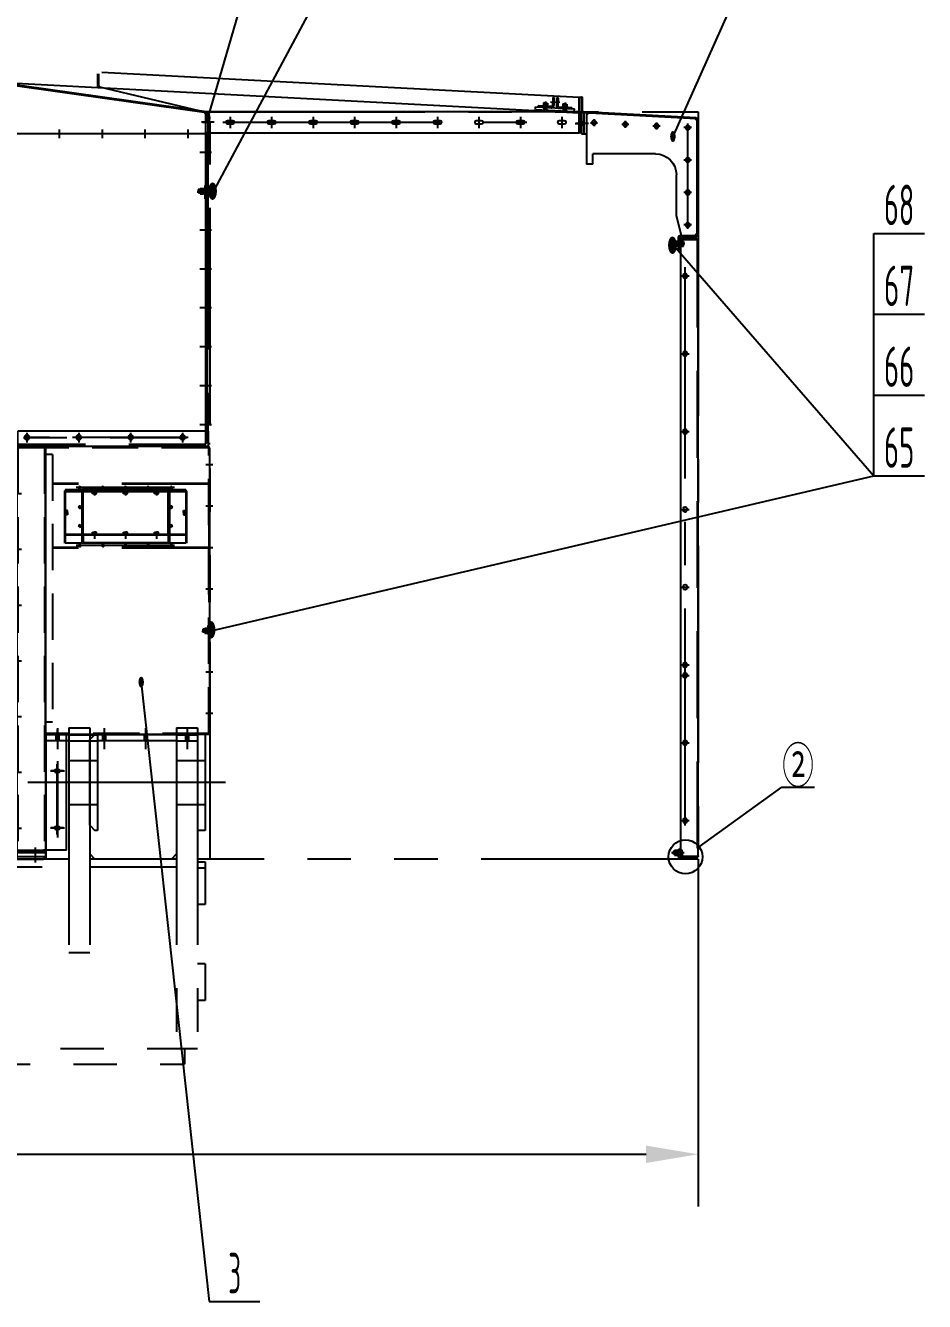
# Model space of a CAD drawing. Header units: millimetres. Extents: x 0 to 35700, y -969 to 25245.
# Drawn here: x 27984 to 32384, y 15188 to 21435 of the extents above; entities that cross this region are included whole.
import ezdxf
from ezdxf.enums import TextEntityAlignment as Align

# ---------------------------------------------------------------- set-up
doc = ezdxf.new("R2010")
doc.units = ezdxf.units.MM
doc.header["$LTSCALE"] = 850
for name, pattern in [('F', [0.75, 0.5, -0.25]), ('G', [2, 1.25, -0.25, 0.25, -0.25]), ('K', [2.5, 1.25, -0.25, 0.25, -0.25, 0.25, -0.25])]:
    doc.linetypes.add(name, pattern=pattern)
for name, color, linetype in [('01', 7, 'Continuous'), ('02', 1, 'Continuous'), ('04', 2, 'F'), ('05', 4, 'G'), ('07', 6, 'K'), ('08', 1, 'Continuous'), ('11', 3, 'Continuous')]:
    doc.layers.add(name, color=color, linetype=linetype)
doc.styles.get("Standard").update_dxf_attribs({"font": 'isocp', "width": 0.707, "bigfont": 'intecad.shx'})
doc.dimstyles.new('INTE', dxfattribs={"dimscale": 85, "dimtxt": 3.5, "dimasz": 3, "dimexe": 3, "dimexo": 0, "dimgap": 1, "dimtad": 1, "dimdec": 0, "dimdsep": 46, "dimtxsty": 'Standard', "dimcen": 0, "dimclrd": 1, "dimclre": 1, "dimclrt": 3, "dimaunit": 1, "dimadec": 0, "dimazin": 0, "dimtfac": 1, "dimtmove": 0, "dimatfit": 0, "dimfxl": 1, "dimarcsym": 0})

# ---------------------------------------------------------------- blocks, each defined once
blk = doc.blocks.new('000')
at = {"layer": '07', "color": 6, "linetype": 'K'}
for p, q in [((10025.1, 3701.9), (10025.1, 3598.2)), ((10082, 3702.5), (10082, 2603.5)), ((10082, 3702.5), (10184, 3702.5)), ((10184, 3702.5), (10184, 2603.5)), ((10253.7, 3701.9), (10253.7, 3598.2)), ((10456.9, 3701.9), (10456.9, 3598.2)), ((10609, 3702.5), (10609, 2133.5)), ((10609, 3702.5), (10711, 3702.5)), ((10660.1, 3701.9), (10660.1, 3598.2)), ((10711, 3702.5), (10711, 2133.5)), ((9968, 3669.2), (9968, 3060.5)), ((10082, 3669.2), (9968, 3669.2)), ((10082, 3638.5), (9968, 3638.5)), ((10018.1, 3669.2), (10018.1, 3638.5)), ((10032.1, 3669.2), (10032.1, 3638.5)), ((10082, 3669.2), (10222, 3669.2)), ((10082, 3638.5), (10222, 3638.5)), ((10184, 3645.5), (10209, 3670.5)), ((10184, 3225.5), (10184, 3645.5)), ((10209, 3670.5), (10222, 3670.5)), ((10222, 3670.5), (10222, 3200.5)), ((10609, 3669.2), (10222, 3669.2)), ((10609, 3638.5), (10222, 3638.5)), ((10246.7, 3669.2), (10246.7, 3638.5)), ((10260.7, 3669.2), (10260.7, 3638.5)), ((10449.9, 3669.2), (10449.9, 3638.5)), ((10463.9, 3669.2), (10463.9, 3638.5)), ((10609, 3669.2), (10711, 3669.2)), ((10609, 3638.5), (10711, 3638.5)), ((10609, 3638.5), (10711, 3638.5)), ((10653.1, 3669.2), (10653.1, 3638.5)), ((10667.1, 3669.2), (10667.1, 3638.5)), ((10749, 3670.5), (10711, 3670.5)), ((10749, 3670.5), (10749, 3200.5)), ((10025.1, 3539.7), (10025.1, 3165.9)), ((10082, 3543.5), (10222, 3543.5)), ((10609, 3543.5), (10749, 3543.5)), ((10060.6, 3491.4), (9991.1, 3491.4)), ((10848.6, 3435.5), (9880.8, 3435.5)), ((10082, 3327.5), (10222, 3327.5)), ((10609, 3327.5), (10749, 3327.5)), ((10060.6, 3212), (9991.1, 3212)), ((10184, 3225.5), (10209, 3200.5)), ((10222, 3200.5), (10209, 3200.5)), ((10749, 3200.5), (10711, 3200.5)), ((10209, 3060.5), (10184, 3085.5)), ((10609, 3085.5), (10584, 3060.5)), ((8463, 3022.5), (10082, 3022.5)), ((10082, 3060.5), (9289, 3060.5)), ((10609, 3060.5), (10184, 3060.5)), ((10184, 3022.5), (10609, 3022.5)), ((10711, 3047.5), (10749, 3047.5)), ((10749, 3016.5), (10711, 3016.5)), ((10749, 3047.5), (10749, 2838.5)), ((10749, 2838.5), (10711, 2838.5)), ((10082, 2603.5), (10184, 2603.5)), ((10749, 2546.5), (10711, 2546.5)), ((10749, 2546.5), (10749, 2368.5)), ((10749, 2368.5), (10711, 2368.5)), ((6215, 2133.5), (10711, 2133.5)), ((10647, 2133.5), (10647, 2056.3)), ((6279, 2056.3), (10647, 2056.3))]:
    blk.add_line(p, q, dxfattribs=at)
for centre in [(10025.1, 3491.4), (10025.1, 3212)]:
    blk.add_circle(centre, 7, dxfattribs=at)
blk = doc.blocks.new('*U45')
at = {"layer": '01'}
for p, q in [((-10.8, 0), (-10.8, 10)), ((-10.8, 10), (0, 10)), ((-10.8, 6), (0, 6)), ((0, 10), (0, 0)), ((0, -10), (0, 0)), ((-10.8, 0), (-10.8, -10)), ((-10.8, -6), (0, -6)), ((-10.8, -10), (0, -10))]:
    blk.add_line(p, q, dxfattribs=at)
at = {"layer": '05'}
blk.add_line((-11.9, 0), (1.1, 0), dxfattribs=at)
blk = doc.blocks.new('104')
at = {"ltscale": 0.533333}
for p, q in [((11273.8, 6935), (10341.8, 6935)), ((11273.8, 6935), (11273.8, 6859)), ((10336.8, 6854), (10336.8, 4883)), ((10477.8, 6854), (10336.8, 6854)), ((11273.8, 6859), (10341.8, 6859)), ((10477.8, 5450), (10477.8, 6859)), ((10477.8, 6854), (10477.8, 4888)), ((11281.8, 5455), (11281.8, 6849)), ((11276.8, 5450), (10477.8, 5450)), ((10579.8, 5450), (10477.8, 5450)), ((10579.8, 4883), (10579.8, 5450)), ((11276.8, 5455), (11281.8, 5455)), ((11276.8, 5450), (11276.8, 5455)), ((10336.8, 4883), (10467.8, 4883)), ((10341.8, 4878), (10341.8, 4883)), ((10477.8, 4878), (10341.8, 4878)), ((10341.8, 4878), (10341.8, 4872)), ((10477.8, 4875), (10341.8, 4875)), ((10476.5, 4883), (10477.8, 4883)), ((10579.8, 4883), (10477.8, 4883)), ((10477.8, 4878), (10477.8, 4872)), ((10336.8, 4872), (10477.8, 4872)), ((10336.8, 4872), (10336.8, 4840)), ((10477.8, 4850), (10336.8, 4850)), ((10336.8, 4840), (10467.8, 4840)), ((10477.8, 4850), (10467.8, 4840)), ((10477.8, 4872), (10477.8, 4850))]:
    blk.add_line(p, q, dxfattribs=at)
blk.add_arc((10467.8, 4888), 10, 270, 0, dxfattribs=at)
at = {"layer": '01', "ltscale": 0.533333}
blk.add_line((10341.8, 6854), (10341.8, 6935), dxfattribs=at)
at = {"layer": '01', "color": 7, "linetype": 'Continuous', "ltscale": 0.533333}
for p, q in [((10381.3, 6912), (10386.3, 6912)), ((10381.3, 6896), (10386.3, 6896)), ((10391.3, 6912), (10386.3, 6912)), ((10391.3, 6896), (10386.3, 6896)), ((10635.3, 6912), (10640.3, 6912)), ((10635.3, 6896), (10640.3, 6896)), ((10645.3, 6912), (10640.3, 6912)), ((10645.3, 6896), (10640.3, 6896)), ((10889.3, 6912), (10894.3, 6912)), ((10889.3, 6896), (10894.3, 6896)), ((10899.3, 6912), (10894.3, 6912)), ((10899.3, 6896), (10894.3, 6896)), ((11143.3, 6912), (11148.3, 6912)), ((11143.3, 6896), (11148.3, 6896)), ((11153.3, 6912), (11148.3, 6912)), ((11153.3, 6896), (11148.3, 6896)), ((10477.8, 6854), (10341.8, 6854)), ((10529.8, 5279), (10534.8, 5279)), ((10529.8, 5263), (10534.8, 5263)), ((10539.8, 5279), (10534.8, 5279)), ((10539.8, 5263), (10534.8, 5263)), ((10529.8, 5000), (10534.8, 5000)), ((10539.8, 5000), (10534.8, 5000)), ((10529.8, 4984), (10534.8, 4984)), ((10539.8, 4984), (10534.8, 4984))]:
    blk.add_line(p, q, dxfattribs=at)
at = {"layer": '01'}
for p, q in [((10570.8, 6643.4), (10570.8, 6385.8)), ((10574.3, 6643.4), (10570.8, 6643.4)), ((11164.3, 6646.9), (10574.3, 6646.9)), ((10574.3, 6646.9), (10574.3, 6385.8)), ((11164.3, 6641.7), (10574.3, 6641.7)), ((11164.3, 6638.2), (10574.3, 6638.2)), ((10661.3, 6429.4), (10661.3, 6638.2)), ((11077.3, 6429.4), (11077.3, 6638.2)), ((11164.3, 6646.9), (11164.3, 6385.8)), ((11167.8, 6643.4), (11164.3, 6643.4)), ((11167.8, 6643.4), (11167.8, 6385.8)), ((11164.3, 6429.4), (10574.3, 6429.4)), ((11164.3, 6425.9), (10574.3, 6425.9)), ((11164.3, 6385.8), (10574.3, 6385.8)), ((11276.8, 6176.6), (11281.8, 6176.6)), ((11276.8, 6176.6), (11276.8, 6098.1)), ((11281.8, 6176.6), (11281.8, 6098.1))]:
    blk.add_line(p, q, dxfattribs=at)
at = {"layer": '01', "color": 7, "linetype": 'Continuous'}
for p, q in [((10654.8, 6648.5), (10654.8, 6425.9)), ((11083.8, 6648.5), (11083.8, 6425.9))]:
    blk.add_line(p, q, dxfattribs=at)
at = {"layer": '01'}
for centre in [(10645.3, 6658.2), (10758.3, 6658.2), (10869.3, 6658.2), (10980.3, 6658.2), (11093.3, 6658.2), (10645.3, 6562.7), (11093.3, 6562.7), (10645.3, 6470.5), (11093.3, 6470.5), (10645.3, 6375), (10758.3, 6375), (10869.3, 6375), (10980.3, 6375), (11093.3, 6375)]:
    blk.add_circle(centre, 4, dxfattribs=at)
at = {"layer": '01', "color": 7, "linetype": 'Continuous', "ltscale": 0.533333}
for centre, radius, start, end in [((10381.3, 6904), 8, 90, 270), ((10391.3, 6904), 8, 270, 90), ((10635.3, 6904), 8, 90, 270), ((10645.3, 6904), 8, 270, 90), ((10889.3, 6904), 8, 90, 270), ((10899.3, 6904), 8, 270, 90), ((11143.3, 6904), 8, 90, 270), ((11153.3, 6904), 8, 270, 90), ((11271.8, 6849), 10, 0, 90), ((10529.8, 5271), 8, 90, 270), ((10539.8, 5271), 8, 270, 90), ((10529.8, 4992), 8, 90, 270), ((10539.8, 4992), 8, 270, 90)]:
    blk.add_arc(centre, radius, start, end, dxfattribs=at)
at = {"layer": '02'}
for centre, start, end in [((10645.3, 6658.2), 260, 170), ((10758.3, 6658.2), 260, 170), ((10869.3, 6658.2), 260, 170), ((10980.3, 6658.2), 260, 170), ((11093.3, 6658.2), 260, 170), ((10645.3, 6562.7), 260, 170), ((11093.3, 6562.7), 10, 280), ((10645.3, 6470.5), 260, 170), ((11093.3, 6470.5), 10, 280), ((10645.3, 6375), 260, 170), ((10758.3, 6375), 260, 170), ((10869.3, 6375), 260, 170), ((10980.3, 6375), 260, 170), ((11093.3, 6375), 260, 170)]:
    blk.add_arc(centre, 5, start, end, dxfattribs=at)
at = {"layer": '04', "color": 2, "linetype": 'F', "ltscale": 0.533333}
for p, q in [((10341.8, 6854), (10341.8, 4883)), ((10472.8, 6854), (10472.8, 4888)), ((11271.8, 6854), (10477.8, 6854)), ((10511.3, 6820.5), (10477.8, 6820.5)), ((10511.3, 6820.5), (10511.3, 5510.6)), ((11276.8, 5455), (11276.8, 6849)), ((10511.3, 5510.6), (10477.8, 5510.6)), ((11276.8, 5455), (10477.8, 5455))]:
    blk.add_line(p, q, dxfattribs=at)
at = {"layer": '04', "color": 2, "linetype": 'F'}
for p, q in [((11276.3, 6679), (10511.3, 6679)), ((11276.3, 6674.9), (10511.3, 6674.9)), ((11083.8, 6648.5), (10654.8, 6648.5)), ((11083.8, 6646.8), (10654.8, 6646.8)), ((11276.3, 6679), (11276.3, 6361.6)), ((10654.8, 6425.9), (10654.8, 6386.2)), ((11083.8, 6387.9), (10654.8, 6387.9)), ((11083.8, 6386.2), (10654.8, 6386.2)), ((10661.3, 6429.4), (10661.3, 6387.9)), ((11077.3, 6429.4), (11077.3, 6387.9)), ((11083.8, 6425.9), (11083.8, 6386.2)), ((11276.3, 6365.7), (10511.3, 6365.7)), ((11276.3, 6361.6), (10511.3, 6361.6))]:
    blk.add_line(p, q, dxfattribs=at)
at = {"layer": '04', "color": 2, "linetype": 'F', "ltscale": 0.533333}
for centre, start, end in [((11271.8, 6849), 0, 90), ((10467.8, 4888), 270, 0)]:
    blk.add_arc(centre, 5, start, end, dxfattribs=at)
at = {"layer": '05', "color": 4, "linetype": 'G', "ltscale": 0.533333}
for p, q in [((11176.3, 6904), (10360.8, 6904)), ((10386.3, 6926.3), (10386.3, 6879.5)), ((10640.3, 6926.3), (10640.3, 6879.5)), ((10894.3, 6926.3), (10894.3, 6879.5)), ((11148.3, 6926.3), (11148.3, 6879.5)), ((10359.7, 6628), (10314, 6628)), ((10359.7, 6355), (10314, 6355)), ((10359.7, 6082), (10314, 6082)), ((10359.7, 5809), (10314, 5809)), ((10359.7, 5536), (10314, 5536)), ((11296.2, 5552), (11262.5, 5552)), ((10535.3, 5473.5), (10535.3, 5430.2)), ((10763.9, 5473.5), (10763.9, 5430.2)), ((10967.1, 5473.5), (10967.1, 5430.2)), ((11170.3, 5473.5), (11170.3, 5430.2)), ((10359.7, 5263), (10314, 5263)), ((10566.1, 5271), (10503, 5271)), ((10534.8, 4960.4), (10534.8, 5304.9)), ((10359.7, 4990), (10314, 4990)), ((10566.1, 4992), (10503, 4992)), ((10426.8, 4895.7), (10426.8, 4823.2))]:
    blk.add_line(p, q, dxfattribs=at)
at = {"layer": '05', "color": 4, "linetype": 'G'}
for p, q in [((11109.4, 6658.2), (10627.5, 6658.2)), ((10717.3, 6655.9), (10717.3, 6620.1)), ((10869.3, 6655.9), (10869.3, 6620.1)), ((11021.3, 6655.9), (11021.3, 6620.1)), ((10717.3, 6443.7), (10717.3, 6407.9)), ((10869.3, 6443.7), (10869.3, 6407.9)), ((11021.3, 6443.7), (11021.3, 6407.9)), ((11109.4, 6375), (10627.5, 6375))]:
    blk.add_line(p, q, dxfattribs=at)
at = {"layer": '05'}
for p, q in [((10653.3, 6658.2), (10637.3, 6658.2)), ((10645.3, 6666.2), (10645.3, 6650.2)), ((10766.3, 6658.2), (10750.3, 6658.2)), ((10758.3, 6666.2), (10758.3, 6650.2)), ((10877.3, 6658.2), (10861.3, 6658.2)), ((10869.3, 6666.2), (10869.3, 6650.2)), ((10988.3, 6658.2), (10972.3, 6658.2)), ((10980.3, 6666.2), (10980.3, 6650.2)), ((11101.3, 6658.2), (11085.3, 6658.2)), ((11093.3, 6666.2), (11093.3, 6650.2)), ((10653.3, 6562.7), (10637.3, 6562.7)), ((10645.3, 6570.7), (10645.3, 6554.7)), ((11085.3, 6562.7), (11101.3, 6562.7)), ((11093.3, 6570.7), (11093.3, 6554.7)), ((10653.3, 6470.5), (10637.3, 6470.5)), ((10645.3, 6478.5), (10645.3, 6462.5)), ((11085.3, 6470.5), (11101.3, 6470.5)), ((11093.3, 6478.5), (11093.3, 6462.5)), ((10653.3, 6375), (10637.3, 6375)), ((10645.3, 6383), (10645.3, 6367)), ((10766.3, 6375), (10750.3, 6375)), ((10758.3, 6383), (10758.3, 6367)), ((10877.3, 6375), (10861.3, 6375)), ((10869.3, 6383), (10869.3, 6367)), ((10988.3, 6375), (10972.3, 6375)), ((10980.3, 6383), (10980.3, 6367)), ((11101.3, 6375), (11085.3, 6375)), ((11093.3, 6383), (11093.3, 6367))]:
    blk.add_line(p, q, dxfattribs=at)
at = {"layer": '01'}
for p, rotation in [((10717.3, 6638.2), 90), ((10869.3, 6638.2), 90), ((11021.3, 6638.2), 90), ((10574.3, 6535.8), 180), ((10717.3, 6440.2), 90), ((10869.3, 6440.2), 90), ((11021.3, 6440.2), 90)]:
    blk.add_blockref('*U45', p, dxfattribs=dict(at, rotation=rotation))
at = {"layer": '01', "xscale": -1, "rotation": 180}
blk.add_blockref('*U45', (11164.3, 6535.8), dxfattribs=at)
blk = doc.blocks.new('205')
at = {"ltscale": 1.333333}
for p, q in [((23648.8, 18306.3), (22576.5, 18458.1)), ((23637.7, 18307.9), (23643.5, 18302.1)), ((23643.5, 18306.1), (23643.5, 18204.1)), ((23643.5, 18204.1), (21352.9, 18204.1))]:
    blk.add_line(p, q, dxfattribs=at)
at = {"layer": '01', "color": 7, "linetype": 'Continuous', "ltscale": 1.333333}
for q in [(22577.4, 18463.1), (23648.8, 18306.3)]:
    blk.add_line((23649.5, 18311.3), q, dxfattribs=at)
at = {"layer": '01', "ltscale": 1.333333}
for p, q in [((23655.5, 18306.1), (23643.5, 18306.1)), ((23655.5, 18306.1), (23655.5, 18209.1)), ((23655.5, 18209.1), (23643.5, 18209.1))]:
    blk.add_line(p, q, dxfattribs=at)
at = {"layer": '05', "color": 4, "linetype": 'G', "ltscale": 1.333333}
for p, q in [((23674.3, 18260.1), (23624.4, 18260.1)), ((22927.5, 18224.7), (22927.5, 18181.9)), ((23137.5, 18224.7), (23137.5, 18181.9)), ((23347.5, 18224.7), (23347.5, 18181.9)), ((23557.5, 18224.7), (23557.5, 18181.9))]:
    blk.add_line(p, q, dxfattribs=at)
blk = doc.blocks.new('206')
for p, q in [((38717.3, 23138.5), (36428.3, 23138.5)), ((38717.3, 21619.5), (38717.3, 23138.5)), ((38723.8, 23132.5), (38717.3, 23132.5)), ((38723.8, 23132.5), (38723.8, 21625.5))]:
    blk.add_line(p, q)
at = {"layer": '01', "color": 7, "linetype": 'Continuous'}
for p, q in [((37849.3, 21656.5), (37849.3, 21651.5)), ((37849.3, 21646.5), (37849.3, 21651.5)), ((38087.3, 21656.5), (38087.3, 21651.5)), ((38087.3, 21646.5), (38087.3, 21651.5)), ((38103.3, 21656.5), (38103.3, 21651.5)), ((38103.3, 21646.5), (38103.3, 21651.5)), ((38341.3, 21656.5), (38341.3, 21651.5)), ((38341.3, 21646.5), (38341.3, 21651.5)), ((38357.3, 21656.5), (38357.3, 21651.5)), ((38357.3, 21646.5), (38357.3, 21651.5)), ((38595.3, 21656.5), (38595.3, 21651.5)), ((38595.3, 21646.5), (38595.3, 21651.5)), ((38611.3, 21656.5), (38611.3, 21651.5)), ((38611.3, 21646.5), (38611.3, 21651.5))]:
    blk.add_line(p, q, dxfattribs=at)
for centre, start, end in [((37841.3, 21656.5), 0, 180), ((37841.3, 21646.5), 180, 0), ((38095.3, 21656.5), 0, 180), ((38095.3, 21646.5), 180, 0), ((38349.3, 21656.5), 0, 180), ((38349.3, 21646.5), 180, 0), ((38603.3, 21656.5), 0, 180), ((38603.3, 21646.5), 180, 0)]:
    blk.add_arc(centre, 8, start, end, dxfattribs=at)
at = {"layer": '04', "color": 2, "linetype": 'F'}
for p, q in [((36428.3, 21619.5), (38717.3, 21619.5)), ((38723.8, 21625.5), (38717.3, 21625.5))]:
    blk.add_line(p, q, dxfattribs=at)
at = {"layer": '05', "color": 4, "linetype": 'G'}
for p, q in [((37999.3, 23157.8), (37999.3, 23119.4)), ((38209.3, 23157.8), (38209.3, 23119.4)), ((38419.3, 23157.8), (38419.3, 23119.4)), ((38629.3, 23157.8), (38629.3, 23119.4)), ((38745.8, 23047.5), (38687.8, 23047.5)), ((38745.8, 22857), (38687.8, 22857)), ((38745.8, 22666.5), (38687.8, 22666.5)), ((38745.8, 22476), (38687.8, 22476)), ((38745.8, 22285.5), (38687.8, 22285.5)), ((38745.8, 22095), (38687.8, 22095)), ((38745.8, 21904.5), (38687.8, 21904.5)), ((38745.8, 21714), (38687.8, 21714)), ((36549, 21651.5), (38624.5, 21651.5)), ((37841.3, 21672.3), (37841.3, 21630.1)), ((38095.3, 21672.3), (38095.3, 21630.1)), ((38349.3, 21672.3), (38349.3, 21630.1)), ((38603.3, 21672.3), (38603.3, 21630.1))]:
    blk.add_line(p, q, dxfattribs=at)
blk = doc.blocks.new('201')
at = {"layer": '07', "color": 6, "linetype": 'K'}
for p, q in [((23655.5, 17780.7), (26055.5, 17780.7)), ((23655.5, 17780.7), (23655.5, 17679.6)), ((23667.5, 14122.7), (23667.5, 17780.7)), ((26055.5, 17780.7), (26055.5, 14122.7)), ((23686.2, 17729.6), (23624.4, 17729.6)), ((23655.5, 17679.6), (23667.5, 17679.6))]:
    blk.add_line(p, q, dxfattribs=at)
blk = doc.blocks.new('*D253')
at = {"layer": '08', "color": 1, "lineweight": -2}
for p, q in [((21878.8, 17412.9), (21878.8, 15653.9)), ((31276.8, 17354.6), (31276.8, 15653.9)), ((22133.8, 15908.9), (31021.8, 15908.9))]:
    blk.add_line(p, q, dxfattribs=at)
at = {"layer": '08', "color": 1}
for points in [[(22133.8, 15951.4), (22133.8, 15866.4), (21878.8, 15908.9)], [(31021.8, 15951.4), (31021.8, 15866.4), (31276.8, 15908.9)]]:
    blk.add_solid(points, dxfattribs=at)
at = {"layer": 'Defpoints', "color": 0}
for p in [(21878.8, 17412.9), (31276.8, 17354.6), (31276.8, 15908.9)]:
    blk.add_point(p, dxfattribs=at)
at = {"layer": '08', "color": 3, "insert": (26577.8, 16142.6), "char_height": 297.5, "attachment_point": 5}
blk.add_mtext('9398', dxfattribs=at)
blk = doc.blocks.new('221')
for p, q in [((18983.3, 17151.6), (18983.3, 17218.2)), ((18983.3, 17218.2), (18988.3, 17218.2)), ((18988.3, 17151.6), (18988.3, 17218.2)), ((18425.7, 17117.7), (18978.5, 17146.6)), ((18953.7, 17140.3), (18963.7, 17130.3)), ((18416.3, 16547.2), (18416.3, 17107.7)), ((18431.3, 17112.9), (18421.3, 17102.9)), ((18421.3, 16547.2), (18421.3, 17107.7)), ((18625.3, 16941.2), (18931.3, 16941.2)), ((18931.3, 16890.2), (18931.3, 16941.2)), ((18931.3, 16890.2), (18963.7, 16890.2)), ((18523.3, 16637.2), (18523.3, 16839.2)), ((18497.3, 16542.2), (18523.3, 16637.2)), ((18416.3, 13504.2), (18416.3, 16516.2)), ((18416.3, 16516.2), (18416.3, 15685.4)), ((18417.1, 16520.2), (18502.8, 16520.2)), ((18421.3, 16552.2), (18431.3, 16542.2)), ((18497.8, 16525.7), (18425.8, 16525.7)), ((18497.8, 16521.2), (18425.8, 16521.2)), ((18502.3, 16542.2), (18426.3, 16542.2)), ((18502.3, 16537.2), (18426.3, 16537.2)), ((18502.8, 16520.2), (18502.8, 13500.2)), ((18507.3, 16472.2), (18507.3, 16532.2)), ((18507.3, 16516.2), (18507.3, 16480.7)), ((18512.3, 16472.2), (18512.3, 16532.2)), ((18507.3, 16480.7), (18502.8, 16480.7)), ((18507.3, 16472.2), (18512.3, 16472.2)), ((18417.1, 13500.2), (18502.8, 13500.2)), ((18497.8, 13499.2), (18425.8, 13499.2)), ((18497.8, 13494.7), (18425.8, 13494.7)), ((18507.3, 13539.7), (18502.8, 13539.7)), ((18507.3, 13504.2), (18507.3, 13539.7))]:
    blk.add_line(p, q)
at = {"ltscale": 1.25}
blk.add_line((18426, 17112.7), (18978.8, 17141.6), dxfattribs=at)
for centre in [(18620.3, 17077.8), (18773.3, 17085.8), (18926.3, 17093.8)]:
    blk.add_circle(centre, 11, dxfattribs=at)
for centre, radius, start, end in [((18426.3, 17107.7), 10, 93, 180), ((18978.3, 17151.6), 5, 273, 0), ((18978.3, 17151.6), 10, 273, 0), ((18426.3, 17107.7), 5, 93, 180), ((18625.3, 16839.2), 102, 90, 180), ((18426.3, 16547.2), 10, 180, 270), ((18425.8, 16516.2), 9.5, 90, 180), ((18426.3, 16547.2), 5, 180, 270), ((18497.8, 16516.2), 9.5, 0, 90), ((18502.3, 16532.2), 10, 0, 90), ((18502.3, 16532.2), 5, 0, 90), ((18425.8, 13504.2), 9.5, 180, 270), ((18497.8, 13504.2), 9.5, 270, 0)]:
    blk.add_arc(centre, radius, start, end)
at = {"layer": '01'}
for p, q in [((18963.7, 17140.8), (18963.7, 16890.2)), ((18976.3, 17141.5), (18988.3, 17141.5)), ((18988.3, 17141.5), (18988.3, 17039.5)), ((18988.3, 17039.5), (18963.7, 17039.5)), ((18422.3, 13494.7), (18422.3, 13488.7)), ((18513.3, 13535.7), (18507.3, 13535.7)), ((18515.8, 13533.7), (18513.3, 13533.7)), ((18513.3, 13533.7), (18513.3, 13519.7)), ((18513.3, 13505.7), (18513.3, 13519.7)), ((18515.8, 13505.7), (18513.3, 13505.7)), ((18515.8, 13519.7), (18515.8, 13533.7)), ((18519.4, 13530.4), (18515.8, 13530.4)), ((18515.8, 13530.4), (18515.8, 13519.7)), ((18519.4, 13519.7), (18515.8, 13521.7)), ((18515.8, 13519.7), (18515.8, 13505.7)), ((18515.8, 13509), (18515.8, 13519.7)), ((18515.8, 13519.7), (18519.4, 13517.6)), ((18519.4, 13509), (18515.8, 13509)), ((18519.4, 13531.3), (18519.4, 13519.7)), ((18532.2, 13531.3), (18519.4, 13531.3)), ((18519.4, 13519.7), (18519.4, 13530.4)), ((18532.2, 13526.7), (18519.4, 13526.7)), ((18519.4, 13508), (18519.4, 13519.7)), ((18519.4, 13519.7), (18519.4, 13509)), ((18532.2, 13512.7), (18519.4, 13512.7)), ((18532.2, 13508), (18519.4, 13508)), ((18520.9, 13526.7), (18537.8, 13526.7)), ((18532.2, 13519.7), (18532.2, 13531.3)), ((18532.2, 13519.7), (18532.2, 13508)), ((18532.2, 13512.7), (18537.8, 13512.7)), ((18537.8, 13526.7), (18537.8, 13519.7)), ((18537.8, 13512.7), (18537.8, 13519.7))]:
    blk.add_line(p, q, dxfattribs=at)
at = {"layer": '01', "color": 7, "linetype": 'Continuous'}
for p, q in [((18472.3, 16348.7), (18472.3, 16343.7)), ((18472.3, 16338.7), (18472.3, 16343.7)), ((18488.3, 16348.7), (18488.3, 16343.7)), ((18488.3, 16338.7), (18488.3, 16343.7)), ((18472.3, 15967.7), (18472.3, 15962.7)), ((18472.3, 15957.7), (18472.3, 15962.7)), ((18488.3, 15967.7), (18488.3, 15962.7)), ((18488.3, 15957.7), (18488.3, 15962.7)), ((18472.3, 15586.7), (18472.3, 15581.7)), ((18472.3, 15576.7), (18472.3, 15581.7)), ((18488.3, 15586.7), (18488.3, 15581.7)), ((18488.3, 15576.7), (18488.3, 15581.7)), ((18472.3, 15205.7), (18472.3, 15200.7)), ((18472.3, 15195.7), (18472.3, 15200.7)), ((18488.3, 15205.7), (18488.3, 15200.7)), ((18488.3, 15195.7), (18488.3, 15200.7)), ((18472.3, 14824.7), (18472.3, 14819.7)), ((18472.3, 14814.7), (18472.3, 14819.7)), ((18488.3, 14824.7), (18488.3, 14819.7)), ((18488.3, 14814.7), (18488.3, 14819.7)), ((18472.3, 14443.7), (18472.3, 14438.7)), ((18472.3, 14433.7), (18472.3, 14438.7)), ((18488.3, 14443.7), (18488.3, 14438.7)), ((18488.3, 14433.7), (18488.3, 14438.7)), ((18472.3, 14392.7), (18472.3, 14387.7)), ((18472.3, 14382.7), (18472.3, 14387.7)), ((18488.3, 14392.7), (18488.3, 14387.7)), ((18488.3, 14382.7), (18488.3, 14387.7)), ((18472.3, 14062.7), (18472.3, 14057.7)), ((18472.3, 14052.7), (18472.3, 14057.7)), ((18488.3, 14062.7), (18488.3, 14057.7)), ((18488.3, 14052.7), (18488.3, 14057.7)), ((18472.3, 13681.7), (18472.3, 13676.7)), ((18488.3, 13681.7), (18488.3, 13676.7)), ((18472.3, 13671.7), (18472.3, 13676.7)), ((18488.3, 13671.7), (18488.3, 13676.7)), ((18422.3, 13494.7), (18497.3, 13494.7)), ((18507.3, 13504.7), (18507.3, 13538.7)), ((18513.3, 13504.2), (18513.3, 13535.7)), ((18422.3, 13488.7), (18497.8, 13488.7))]:
    blk.add_line(p, q, dxfattribs=at)
at = {"layer": '01'}
for centre in [(18467.3, 17069.8), (18467.3, 16910.8), (18467.3, 16751.8), (18467.3, 16593.2)]:
    blk.add_circle(centre, 11, dxfattribs=at)
at = {"layer": '01', "color": 7, "linetype": 'Continuous'}
for centre, radius, start, end in [((18480.3, 16348.7), 8, 0, 180), ((18480.3, 16338.7), 8, 180, 0), ((18480.3, 15967.7), 8, 0, 180), ((18480.3, 15957.7), 8, 180, 0), ((18480.3, 15586.7), 8, 0, 180), ((18480.3, 15576.7), 8, 180, 0), ((18480.3, 15205.7), 8, 0, 180), ((18480.3, 15195.7), 8, 180, 0), ((18480.3, 14824.7), 8, 0, 180), ((18480.3, 14814.7), 8, 180, 0), ((18480.3, 14443.7), 8, 0, 180), ((18480.3, 14433.7), 8, 180, 0), ((18480.3, 14392.7), 8, 0, 180), ((18480.3, 14382.7), 8, 180, 0), ((18480.3, 14062.7), 8, 0, 180), ((18480.3, 14052.7), 8, 180, 0), ((18480.3, 13681.7), 8, 0, 180), ((18480.3, 13671.7), 8, 180, 0), ((18497.8, 13504.2), 15.5, 270, 0), ((18497.8, 13504.2), 9.5, 270, 0)]:
    blk.add_arc(centre, radius, start, end, dxfattribs=at)
at = {"layer": '02'}
for p, q in [((18537.8, 13525.3), (18532.2, 13525.3)), ((18537.8, 13514.1), (18532.2, 13514.1))]:
    blk.add_line(p, q, dxfattribs=at)
at = {"layer": '04', "color": 2, "linetype": 'F'}
for p, q in [((18976.3, 17141.5), (18976.3, 17039.5)), ((18976.3, 17097.5), (18988.3, 17097.5)), ((18976.3, 17081.5), (18988.3, 17081.5)), ((18420.8, 16516.2), (18420.8, 13504.2)), ((18502.8, 16516.2), (18502.8, 16480.7)), ((18494, 13531.3), (18502.8, 13531.3)), ((18494, 13519.7), (18494, 13531.3)), ((18502.8, 13526.7), (18494, 13526.7)), ((18494, 13519.7), (18494, 13508)), ((18502.8, 13512.7), (18494, 13512.7)), ((18494, 13508), (18502.8, 13508)), ((18502.8, 13531.3), (18502.8, 13519.7)), ((18502.8, 13508), (18502.8, 13519.7))]:
    blk.add_line(p, q, dxfattribs=at)
for centre, start, end in [((18425.8, 16516.2), 90, 180), ((18497.8, 16516.2), 0, 90), ((18425.8, 13504.2), 180, 270), ((18497.8, 13504.2), 270, 0)]:
    blk.add_arc(centre, 5, start, end, dxfattribs=at)
at = {"layer": '05', "color": 4, "linetype": 'G', "ltscale": 1.25}
for p, q in [((18449.1, 17069.8), (18486.6, 17069.8)), ((18449.1, 16910.8), (18486.6, 16910.8)), ((18449.1, 16751.8), (18486.6, 16751.8))]:
    blk.add_line(p, q, dxfattribs=at)
at = {"layer": '05', "color": 4, "linetype": 'G'}
for p, q in [((18467.3, 16573.4), (18467.3, 17090.4)), ((18953.1, 17089.5), (19014.6, 17089.5)), ((18449.1, 16593.2), (18486.6, 16593.2)), ((18522.9, 16500.7), (18486.8, 16500.7)), ((18532, 16500.7), (18487, 16500.7)), ((18487.6, 16500.7), (18532.6, 16500.7)), ((18480.3, 13652.3), (18480.3, 16386.1)), ((18502.8, 16343.7), (18460, 16343.7)), ((18502.8, 15962.7), (18460, 15962.7)), ((18502.8, 15581.7), (18460, 15581.7)), ((18502.8, 15200.7), (18460, 15200.7)), ((18502.8, 14819.7), (18460, 14819.7)), ((18502.8, 14438.7), (18460, 14438.7)), ((18502.8, 14387.7), (18460, 14387.7)), ((18502.8, 14057.7), (18460, 14057.7)), ((18502.8, 13676.7), (18460, 13676.7)), ((18485.4, 13519.7), (18546.8, 13519.7))]:
    blk.add_line(p, q, dxfattribs=at)
at = {"layer": '05', "ltscale": 1.25}
for p, q in [((18637.8, 17077.8), (18602.7, 17077.8)), ((18620.3, 17095.4), (18620.3, 17060.3)), ((18790.8, 17085.8), (18755.7, 17085.8)), ((18773.3, 17103.4), (18773.3, 17068.3)), ((18943.8, 17093.8), (18908.7, 17093.8)), ((18926.3, 17111.4), (18926.3, 17076.3))]:
    blk.add_line(p, q, dxfattribs=at)

msp = doc.modelspace()

# ---------------------------------------------------------------- hatches: boundary and pattern name
at = {"layer": '02', "linetype": 'Continuous'}
h = msp.add_hatch(dxfattribs=at)
h.set_pattern_fill('_USER', color=1, scale=5, angle=45, style=0, double=1, pattern_type=0)
h.set_pattern_definition([(135, (49693.106, 3224.5693), (3.5355339, 3.5355339), []), (45, (49693.106, 3224.5693), (3.5355339, -3.5355339), [])])
h.paths.add_polyline_path([(31195.3, 20391.6), (31195.3, 20403.1), (31266.8, 20403.1, 0.012506), (31267.3, 20403.1), (31267.3, 20391.6)])

# ---------------------------------------------------------------- linework, layer by layer
at = {"layer": '01', "color": 7, "linetype": 'Continuous'}
for p, q in [((28337.8, 21132.2), (28337.8, 21198.5)), ((28342.8, 21139.6), (28342.8, 21198.5)), ((28357.3, 21207.3), (30694.8, 21084.8)), ((27843.6, 21158.1), (28337.8, 21132.2)), ((28337.8, 21132.2), (30694.8, 21008.7)), ((28346.7, 21134.7), (28839.3, 21017.1)), ((30694.8, 20910.6), (30694.8, 21084.8)), ((28863.7, 21013.7), (30694.8, 21013.7)), ((30694.8, 21008.6), (30696.8, 21008.6)), ((30696.8, 21008.6), (30696.8, 20911.6)), ((28867.8, 20910.6), (30694.8, 20910.6)), ((30694.8, 20911.6), (30696.8, 20911.6)), ((28901.1, 18484.3), (28892.3, 18484.3)), ((28892.3, 18484.3), (28892.3, 18472.6)), ((28892.3, 18479.6), (28901.1, 18479.6)), ((28892.3, 18460.9), (28892.3, 18472.6)), ((28892.3, 18465.6), (28901.1, 18465.6)), ((28901.1, 18460.9), (28892.3, 18460.9)), ((28901.1, 18472.6), (28901.1, 18484.3)), ((28901.1, 18472.6), (28901.1, 18460.9))]:
    msp.add_line(p, q, dxfattribs=at)
at = {"layer": '01'}
for p, q in [((30694.8, 21084.8), (30704.8, 21084.1)), ((30704.8, 21007.4), (30696.8, 21007.4)), ((28998.8, 20969.6), (28972.8, 20969.6)), ((28972.8, 20953.6), (28998.8, 20953.6)), ((29201.8, 20969.6), (29175.8, 20969.6)), ((29175.8, 20953.6), (29201.8, 20953.6)), ((29404.8, 20969.6), (29378.8, 20969.6)), ((29378.8, 20953.6), (29404.8, 20953.6)), ((29607.8, 20969.6), (29581.8, 20969.6)), ((29581.8, 20953.6), (29607.8, 20953.6)), ((29810.8, 20969.6), (29784.8, 20969.6)), ((29784.8, 20953.6), (29810.8, 20953.6)), ((30013.8, 20969.6), (29987.8, 20969.6)), ((29987.8, 20953.6), (30013.8, 20953.6)), ((30216.8, 20969.6), (30190.8, 20969.6)), ((30190.8, 20953.6), (30216.8, 20953.6)), ((30419.8, 20969.6), (30393.8, 20969.6)), ((30393.8, 20953.6), (30419.8, 20953.6)), ((30622.8, 20969.6), (30596.8, 20969.6)), ((30596.8, 20953.6), (30622.8, 20953.6)), ((30696.8, 20911.6), (30704.8, 20911.6)), ((28888.8, 20632.1), (28873.3, 20632.1)), ((28888.8, 20616.1), (28873.3, 20616.1)), ((28878.6, 20632.1), (28878.6, 20616.1)), ((28898.8, 20637.5), (28888.8, 20637.5)), ((28888.8, 20637.5), (28888.8, 20624.1)), ((28888.8, 20632.1), (28898.8, 20632.1)), ((28888.8, 20610.7), (28888.8, 20624.1)), ((28888.8, 20616.1), (28898.8, 20616.1)), ((28898.8, 20624.1), (28898.8, 20637.5)), ((28898.8, 20624.1), (28898.8, 20610.7)), ((28898.8, 20610.7), (28888.8, 20610.7)), ((31168, 20373.6), (31156.4, 20373.6)), ((31156.4, 20373.6), (31156.4, 20366.6)), ((31156.4, 20359.6), (31156.4, 20366.6)), ((31180.8, 20378.3), (31168, 20378.3)), ((31168, 20378.3), (31168, 20366.6)), ((31180.8, 20373.6), (31168, 20373.6)), ((31168, 20354.9), (31168, 20366.6)), ((31180.8, 20366.6), (31180.8, 20378.3)), ((31180.8, 20366.6), (31180.8, 20354.9)), ((31190.3, 20366.6), (31190.3, 20380.6)), ((31190.3, 20380.6), (31192.8, 20380.6)), ((31190.3, 20366.6), (31190.3, 20352.6)), ((31192.8, 20380.6), (31192.8, 20366.6)), ((31192.8, 20377.3), (31192.8, 20366.6)), ((31196.4, 20377.3), (31192.8, 20377.3)), ((31192.8, 20366.6), (31196.4, 20368.7)), ((31192.8, 20352.6), (31192.8, 20366.6)), ((31192.8, 20355.9), (31192.8, 20366.6)), ((31196.4, 20366.6), (31192.8, 20364.5)), ((31195.3, 20391.6), (31195.3, 20403.1)), ((31196.4, 20378.3), (31205.2, 20378.3)), ((31196.4, 20366.6), (31196.4, 20378.3)), ((31196.4, 20366.6), (31196.4, 20377.3)), ((31205.2, 20373.6), (31196.4, 20373.6)), ((31196.4, 20366.6), (31196.4, 20354.9)), ((31196.4, 20366.6), (31196.4, 20355.9)), ((31205.2, 20378.3), (31205.2, 20366.6)), ((31205.2, 20354.9), (31205.2, 20366.6)), ((31267.3, 20391.6), (31267.3, 20403.1)), ((31168, 20359.6), (31156.4, 20359.6)), ((31180.8, 20359.6), (31168, 20359.6)), ((31180.8, 20354.9), (31168, 20354.9)), ((31190.3, 20352.6), (31192.8, 20352.6)), ((31196.4, 20355.9), (31192.8, 20355.9)), ((31205.2, 20359.6), (31196.4, 20359.6)), ((31196.4, 20354.9), (31205.2, 20354.9))]:
    msp.add_line(p, q, dxfattribs=at)
at = {"layer": '01', "color": 7, "linetype": 'Continuous'}
msp.add_arc((28347.8, 21139.6), 5, 180, 257.12057, dxfattribs=at)
at = {"layer": '01'}
for centre, start, end in [((28972.8, 20961.6), 90, 270), ((28972.8, 20961.6), 90, 270), ((28998.8, 20961.6), 270, 90), ((29175.8, 20961.6), 90, 270), ((29175.8, 20961.6), 90, 270), ((29201.8, 20961.6), 270, 90), ((29378.8, 20961.6), 90, 270), ((29378.8, 20961.6), 90, 270), ((29404.8, 20961.6), 270, 90), ((29581.8, 20961.6), 90, 270), ((29581.8, 20961.6), 90, 270), ((29607.8, 20961.6), 270, 90), ((29784.8, 20961.6), 90, 270), ((29784.8, 20961.6), 90, 270), ((29810.8, 20961.6), 270, 90), ((29987.8, 20961.6), 90, 270), ((29987.8, 20961.6), 90, 270), ((30013.8, 20961.6), 270, 90), ((30190.8, 20961.6), 90, 270), ((30190.8, 20961.6), 90, 270), ((30216.8, 20961.6), 270, 90), ((30393.8, 20961.6), 90, 270), ((30393.8, 20961.6), 90, 270), ((30419.8, 20961.6), 270, 90), ((30596.8, 20961.6), 90, 270), ((30596.8, 20961.6), 90, 270), ((30622.8, 20961.6), 270, 90)]:
    msp.add_arc(centre, 8, start, end, dxfattribs=at)
at = {"layer": '02'}
for p, q in [((28876.8, 20979.7), (29491.9, 23098.4)), ((28898.2, 20609.9), (30226.5, 23098.4)), ((31152.9, 20889.5), (32136.4, 23098.4)), ((28873.3, 20630.5), (28878.6, 20630.5)), ((28873.3, 20617.7), (28878.6, 20617.7)), ((31156.4, 20372.2), (31168, 20372.2)), ((32136.4, 20022.1), (32136.4, 20418)), ((32136.4, 20418), (32384.4, 20418)), ((31156.4, 20361), (31168, 20361)), ((32136.4, 19626.1), (32136.4, 20022.1)), ((32136.4, 20022.1), (32384.4, 20022.1)), ((32136.4, 19230.1), (32136.4, 19626.1)), ((32136.4, 19626.1), (32384.4, 19626.1)), ((28892.3, 18472.6), (32136.4, 19230.1)), ((32136.4, 19230.1), (32384.4, 19230.1)), ((28550.4, 18217.9), (28883.9, 15188.2)), ((31281.4, 17413.7), (31685.5, 17706.7)), ((31685.5, 17706.7), (31845.5, 17706.7)), ((28883.9, 15188.2), (29131.9, 15188.2))]:
    msp.add_line(p, q, dxfattribs=at)
at = {"layer": '02', "color": 1, "linetype": 'Continuous'}
msp.add_line((31156.4, 20359.6), (32136.4, 19230.1), dxfattribs=at)
at = {"layer": '02'}
msp.add_circle((31214.4, 17365.1), 82.8, dxfattribs=at)
at = {"layer": '04', "color": 2, "linetype": 'F'}
for p, q in [((30519.6, 21056.4), (30519.2, 21048.9)), ((30529.6, 21055.9), (30519.6, 21056.4)), ((30523.2, 21048.7), (30523.6, 21056.2)), ((30529.8, 21058.9), (30527.7, 21019.9)), ((30529.6, 21055.9), (30539.6, 21055.4)), ((30535.2, 21048.1), (30535.6, 21055.6)), ((30539.6, 21055.4), (30539.2, 21047.9)), ((30566.1, 21083.4), (30564.1, 21044.5)), ((30572.1, 21083.1), (30566.1, 21083.4)), ((30572.1, 21083.1), (30570, 21044.2)), ((30585.1, 21082.4), (30583, 21043.5)), ((30585.1, 21082.4), (30591.1, 21082.1)), ((30591.1, 21082.1), (30589, 21043.2)), ((30624.6, 21054), (30622.6, 21014.9)), ((30480.4, 21024.8), (30481, 21036.8)), ((30480.4, 21024.8), (30670.2, 21014.9)), ((30481, 21036.8), (30670.8, 21026.9)), ((30493.5, 21036.1), (30493.8, 21042.1)), ((30557.4, 21032.8), (30493.5, 21036.1)), ((30557.8, 21038.8), (30493.8, 21042.1)), ((30516.9, 21043.4), (30516.8, 21040.9)), ((30516.8, 21040.9), (30528.8, 21040.3)), ((30517.1, 21045.9), (30516.9, 21043.4)), ((30516.9, 21043.4), (30528.9, 21042.8)), ((30528.9, 21042.8), (30516.9, 21043.4)), ((30529.1, 21045.3), (30517.1, 21045.9)), ((30519.2, 21048.9), (30529.2, 21048.4)), ((30520, 21048.9), (30519.9, 21045.8)), ((30519.9, 21045.8), (30529.1, 21045.3)), ((30529.2, 21048.4), (30520, 21048.9)), ((30522.8, 21040.6), (30521.9, 21023.7)), ((30521.9, 21023.7), (30527.9, 21023.4)), ((30523.1, 21023.7), (30524, 21040.6)), ((30529.2, 21048.4), (30527.3, 21045.4)), ((30533.9, 21023.1), (30527.9, 21023.4)), ((30529, 21044.9), (30528.7, 21038.5)), ((30529.2, 21047.3), (30528.8, 21041)), ((30540.8, 21039.7), (30528.8, 21040.3)), ((30529.3, 21050.5), (30528.9, 21043.2)), ((30540.9, 21042.2), (30528.9, 21042.8)), ((30528.9, 21042.8), (30540.9, 21042.2)), ((30529.1, 21045.3), (30531, 21048.3)), ((30529.1, 21045.3), (30541, 21044.7)), ((30538.2, 21044.8), (30529.1, 21045.3)), ((30529.2, 21048.4), (30538.4, 21047.9)), ((30539.2, 21047.9), (30529.2, 21048.4)), ((30532.7, 21023.2), (30533.6, 21040.1)), ((30534.8, 21040), (30533.9, 21023.1)), ((30538.4, 21047.9), (30538.2, 21044.8)), ((30540.9, 21042.2), (30540.8, 21039.7)), ((30541, 21044.7), (30540.9, 21042.2)), ((30594.4, 21030.9), (30658.3, 21027.5)), ((30594.7, 21036.9), (30658.6, 21033.5)), ((30611.8, 21038.5), (30611.7, 21036)), ((30611.7, 21036), (30623.7, 21035.3)), ((30611.9, 21041), (30611.8, 21038.5)), ((30623.8, 21037.8), (30611.8, 21038.5)), ((30611.8, 21038.5), (30623.8, 21037.8)), ((30623.9, 21040.3), (30611.9, 21041)), ((30614.5, 21051.4), (30614.1, 21043.9)), ((30614.1, 21043.9), (30624.1, 21043.4)), ((30624.5, 21050.9), (30614.5, 21051.4)), ((30614.9, 21043.9), (30614.7, 21040.8)), ((30614.7, 21040.8), (30623.9, 21040.3)), ((30624.1, 21043.4), (30614.9, 21043.9)), ((30617.7, 21035.6), (30616.8, 21018.8)), ((30616.8, 21018.8), (30622.8, 21018.5)), ((30618, 21018.7), (30618.9, 21035.6)), ((30618.1, 21043.7), (30618.5, 21051.2)), ((30623.9, 21040.3), (30622.3, 21043.5)), ((30628.8, 21018.1), (30622.8, 21018.5)), ((30623.9, 21039.9), (30623.6, 21033.5)), ((30624, 21042.4), (30623.7, 21036)), ((30635.6, 21034.7), (30623.7, 21035.3)), ((30624.2, 21045.5), (30623.8, 21038.2)), ((30623.8, 21037.8), (30635.8, 21037.2)), ((30635.8, 21037.2), (30623.8, 21037.8)), ((30623.9, 21040.3), (30635.9, 21039.7)), ((30633.1, 21039.8), (30623.9, 21040.3)), ((30634.1, 21042.9), (30624.1, 21043.4)), ((30624.1, 21043.4), (30633.3, 21042.9)), ((30624.1, 21043.4), (30625.7, 21040.2)), ((30624.5, 21050.9), (30634.5, 21050.4)), ((30627.6, 21018.2), (30628.5, 21035.1)), ((30629.7, 21035), (30628.8, 21018.1)), ((30630.1, 21043.1), (30630.5, 21050.6)), ((30633.3, 21042.9), (30633.1, 21039.8)), ((30634.5, 21050.4), (30634.1, 21042.9)), ((30635.8, 21037.2), (30635.6, 21034.7)), ((30635.9, 21039.7), (30635.8, 21037.2)), ((30658.3, 21027.5), (30658.6, 21033.5)), ((30670.2, 21014.9), (30670.8, 21026.9)), ((28839.4, 20632.1), (28828.8, 20632.1)), ((28828.8, 20632.1), (28828.8, 20624.1)), ((28828.8, 20630.5), (28839.4, 20630.5)), ((28828.8, 20616.1), (28828.8, 20624.1)), ((28828.8, 20617.7), (28839.4, 20617.7)), ((28839.4, 20616.1), (28828.8, 20616.1)), ((28838.4, 20624.1), (28855.3, 20624.1)), ((28839.4, 20637.5), (28854.2, 20637.5)), ((28839.4, 20624.1), (28839.4, 20637.5)), ((28839.4, 20632.1), (28854.2, 20632.1)), ((28839.4, 20624.1), (28839.4, 20610.7)), ((28839.4, 20616.1), (28854.2, 20616.1)), ((28854.2, 20637.5), (28854.2, 20624.1)), ((28858.3, 20636.3), (28854.2, 20636.3)), ((28854.2, 20611.9), (28854.2, 20636.3)), ((28858.3, 20624.1), (28854.2, 20626.4)), ((28854.2, 20624.1), (28858.3, 20621.7)), ((28854.2, 20610.7), (28854.2, 20624.1)), ((28858.3, 20639.1), (28861.3, 20639.1)), ((28858.3, 20624.1), (28858.3, 20639.1)), ((28858.3, 20624.1), (28858.3, 20636.3)), ((28858.3, 20624.1), (28858.3, 20609.1)), ((28858.3, 20624.1), (28858.3, 20611.9)), ((28861.3, 20652.8), (28861.3, 20587.6)), ((28861.3, 20639.1), (28861.3, 20624.1)), ((28861.3, 20609.1), (28861.3, 20624.1)), ((28839.4, 20610.7), (28854.2, 20610.7)), ((28858.3, 20611.9), (28854.2, 20611.9)), ((28858.3, 20609.1), (28861.3, 20609.1)), ((28852.3, 18479.6), (28852.3, 18472.6)), ((28862.4, 18479.6), (28852.3, 18479.6)), ((28852.3, 18478.2), (28862.4, 18478.2)), ((28852.3, 18465.6), (28852.3, 18472.6)), ((28852.3, 18467), (28862.4, 18467)), ((28862.4, 18465.6), (28852.3, 18465.6)), ((28862.4, 18484.3), (28875.2, 18484.3)), ((28862.4, 18472.6), (28862.4, 18484.3)), ((28862.4, 18479.6), (28875.2, 18479.6)), ((28862.4, 18472.6), (28862.4, 18460.9)), ((28862.4, 18465.6), (28875.2, 18465.6)), ((28862.4, 18460.9), (28875.2, 18460.9)), ((28875.2, 18484.3), (28875.2, 18472.6)), ((28875.2, 18472.6), (28875.2, 18483.3)), ((28875.2, 18483.3), (28878.8, 18483.3)), ((28875.2, 18472.6), (28878.8, 18474.7)), ((28875.2, 18472.6), (28875.2, 18461.9)), ((28875.2, 18460.9), (28875.2, 18472.6)), ((28878.8, 18472.6), (28875.2, 18470.5)), ((28875.2, 18461.9), (28878.8, 18461.9)), ((28883.4, 18472.6), (28877, 18472.6)), ((28881.3, 18486.6), (28878.8, 18486.6)), ((28878.8, 18486.6), (28878.8, 18472.6)), ((28878.8, 18483.3), (28878.8, 18472.6)), ((28878.8, 18458.6), (28878.8, 18472.6)), ((28878.8, 18461.9), (28878.8, 18472.6)), ((28881.3, 18458.6), (28878.8, 18458.6)), ((28881.3, 18472.6), (28881.3, 18486.6)), ((28881.3, 18472.6), (28881.3, 18458.6))]:
    msp.add_line(p, q, dxfattribs=at)
for centre, radius, start, end in [((30558.1, 21044.8), 12, 267, 357), ((30558.1, 21044.8), 6, 267, 357), ((30595, 21042.8), 12, 177, 267), ((30595, 21042.8), 6, 177, 267)]:
    msp.add_arc(centre, radius, start, end, dxfattribs=at)
at = {"layer": '05', "color": 4, "linetype": 'G'}
for p, q in [((30530, 21063.7), (30527.5, 21016.1)), ((30553.5, 21062), (30600.2, 21059.6)), ((30624.9, 21058.8), (30622.4, 21011.1)), ((28849.9, 20961.6), (28883.6, 20961.6)), ((28950.6, 20961.6), (30643.3, 20961.6)), ((28985.8, 20988.5), (28985.8, 20933.6)), ((29188.8, 20988.5), (29188.8, 20933.6)), ((29391.8, 20988.5), (29391.8, 20933.6)), ((29594.8, 20988.5), (29594.8, 20933.6)), ((29797.8, 20988.5), (29797.8, 20933.6)), ((30000.8, 20988.5), (30000.8, 20933.6)), ((30203.8, 20988.5), (30203.8, 20933.6)), ((30406.8, 20988.5), (30406.8, 20933.6)), ((30609.8, 20988.5), (30609.8, 20933.6)), ((28900.7, 19284.6), (28867, 19284.6)), ((28900.7, 19081.6), (28867, 19081.6)), ((28900.7, 18878.6), (28867, 18878.6)), ((28900.7, 18675.6), (28867, 18675.6)), ((28910.3, 18472.6), (28848.1, 18472.6)), ((28900.7, 18269.6), (28867, 18269.6))]:
    msp.add_line(p, q, dxfattribs=at)
at = {"layer": '05'}
for p, q in [((30674.8, 20955.4), (30718.7, 20955.4)), ((28901.9, 20624.1), (28825.3, 20624.1)), ((28883.8, 20624.1), (28890.7, 20624.1)), ((31150.8, 20366.6), (31194.7, 20366.6)), ((31211.3, 20366.6), (31190.7, 20366.6))]:
    msp.add_line(p, q, dxfattribs=at)
at = {"layer": '07', "color": 6, "linetype": 'K'}
for p, q in [((28876.8, 20911.5), (28876.8, 19387.5)), ((28888.8, 19387.5), (28876.8, 19387.5)), ((31276.8, 17354.6), (28825.8, 17354.6))]:
    msp.add_line(p, q, dxfattribs=at)

# ---------------------------------------------------------------- block references
at = {"layer": '01'}
for name, p in [('205', (5221.3, 2701.4)), ('201', (5221.3, 3231.9)), ('206', (-9850.5, -2233)), ('104', (17604.5, 12514.6)), ('000', (18114.8, 14294.1))]:
    msp.add_blockref(name, p, dxfattribs=at)
at = {"layer": '01', "xscale": -1}
msp.add_blockref('221', (49693.1, 3865.9), dxfattribs=at)

# ---------------------------------------------------------------- texts
at = {"layer": '02', "width": 0.605172}
for height, p, p2 in [(50, (28861.8, 20954.7), (28891.8, 20954.7)), (50, (31137.9, 20864.5), (31167.9, 20864.5)), (80, (28875.7, 20580.2), (28923.7, 20580.2)), (80, (31126.7, 20315.5), (31174.7, 20315.5)), (80, (28868.3, 18432.6), (28916.3, 18432.6)), (50, (28535.4, 18192.9), (28565.4, 18192.9))]:
    msp.add_text('●', height=height, dxfattribs=at).set_placement(p, p2, align=Align.FIT)
at = {"layer": '11'}
for s, height, width, p, p2 in [('68', 197.99, 0.601243, (32186, 20458), (32334.8, 20458)), ('67', 197.99, 0.601243, (32186, 20062.1), (32334.8, 20062.1)), ('66', 197.99, 0.578293, (32186, 19666.1), (32334.8, 19666.1)), ('65', 197.99, 0.581958, (32186, 19270.1), (32334.8, 19270.1)), ('3', 198, 0.527686, (28977, 15228.2), (29038.8, 15228.2))]:
    msp.add_text(s, height=height, dxfattribs=dict(at, width=width)).set_placement(p, p2, align=Align.FIT)
at = {"layer": '11', "width": 0.707}
msp.add_text('②', height=200, dxfattribs=at).set_placement((31765.5, 17706.7), align=Align.CENTER)

# ---------------------------------------------------------------- dimensions: what is measured, and where the dimension line sits
at = {"layer": '08'}
dim = msp.add_linear_dim(base=(31276.8, 15908.9), p1=(21878.8, 17412.9), p2=(31276.8, 17354.6), dimstyle='INTE', dxfattribs=at)
dim.commit()
dim.dimension.update_dxf_attribs({"geometry": '*D253', "text_midpoint": (26577.8, 16142.6)})

doc.saveas('drawing.dxf')
